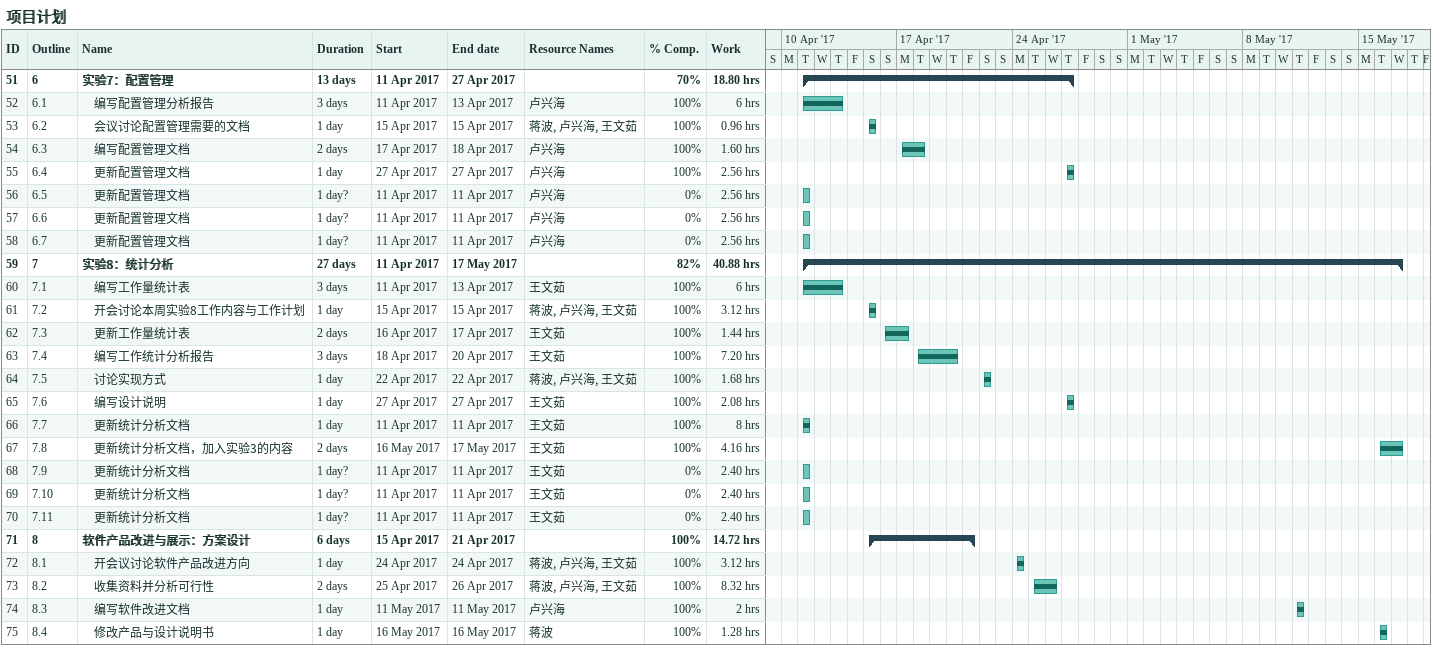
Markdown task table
项目计划

| ID | WBS | Task | Duration | Start | Finish | Resources | % complete | Work (h) |
|---|---|---|---|---|---|---|---|---|
| 51 | 6 | **实验7：配置管理** | 13d | 2017-04-11 | 2017-04-27 |  | 70 | 18.80 |
| 52 | 6.1 | 编写配置管理分析报告 | 3d | 2017-04-11 | 2017-04-13 | 卢兴海 | 100 | 6 |
| 53 | 6.2 | 会议讨论配置管理需要的文档 | 1d | 2017-04-15 | 2017-04-15 | 蒋波, 卢兴海, 王文茹 | 100 | 0.96 |
| 54 | 6.3 | 编写配置管理文档 | 2d | 2017-04-17 | 2017-04-18 | 卢兴海 | 100 | 1.60 |
| 55 | 6.4 | 更新配置管理文档 | 1d | 2017-04-27 | 2017-04-27 | 卢兴海 | 100 | 2.56 |
| 56 | 6.5 | 更新配置管理文档 | 1d? | 2017-04-11 | 2017-04-11 | 卢兴海 | 0 | 2.56 |
| 57 | 6.6 | 更新配置管理文档 | 1d? | 2017-04-11 | 2017-04-11 | 卢兴海 | 0 | 2.56 |
| 58 | 6.7 | 更新配置管理文档 | 1d? | 2017-04-11 | 2017-04-11 | 卢兴海 | 0 | 2.56 |
| 59 | 7 | **实验8：统计分析** | 27d | 2017-04-11 | 2017-05-17 |  | 82 | 40.88 |
| 60 | 7.1 | 编写工作量统计表 | 3d | 2017-04-11 | 2017-04-13 | 王文茹 | 100 | 6 |
| 61 | 7.2 | 开会讨论本周实验8工作内容与工作计划 | 1d | 2017-04-15 | 2017-04-15 | 蒋波, 卢兴海, 王文茹 | 100 | 3.12 |
| 62 | 7.3 | 更新工作量统计表 | 2d | 2017-04-16 | 2017-04-17 | 王文茹 | 100 | 1.44 |
| 63 | 7.4 | 编写工作统计分析报告 | 3d | 2017-04-18 | 2017-04-20 | 王文茹 | 100 | 7.20 |
| 64 | 7.5 | 讨论实现方式 | 1d | 2017-04-22 | 2017-04-22 | 蒋波, 卢兴海, 王文茹 | 100 | 1.68 |
| 65 | 7.6 | 编写设计说明 | 1d | 2017-04-27 | 2017-04-27 | 王文茹 | 100 | 2.08 |
| 66 | 7.7 | 更新统计分析文档 | 1d | 2017-04-11 | 2017-04-11 | 王文茹 | 100 | 8 |
| 67 | 7.8 | 更新统计分析文档，加入实验3的内容 | 2d | 2017-05-16 | 2017-05-17 | 王文茹 | 100 | 4.16 |
| 68 | 7.9 | 更新统计分析文档 | 1d? | 2017-04-11 | 2017-04-11 | 王文茹 | 0 | 2.40 |
| 69 | 7.10 | 更新统计分析文档 | 1d? | 2017-04-11 | 2017-04-11 | 王文茹 | 0 | 2.40 |
| 70 | 7.11 | 更新统计分析文档 | 1d? | 2017-04-11 | 2017-04-11 | 王文茹 | 0 | 2.40 |
| 71 | 8 | **软件产品改进与展示：方案设计** | 6d | 2017-04-15 | 2017-04-21 |  | 100 | 14.72 |
| 72 | 8.1 | 开会议讨论软件产品改进方向 | 1d | 2017-04-24 | 2017-04-24 | 蒋波, 卢兴海, 王文茹 | 100 | 3.12 |
| 73 | 8.2 | 收集资料并分析可行性 | 2d | 2017-04-25 | 2017-04-26 | 蒋波, 卢兴海, 王文茹 | 100 | 8.32 |
| 74 | 8.3 | 编写软件改进文档 | 1d | 2017-05-11 | 2017-05-11 | 卢兴海 | 100 | 2 |
| 75 | 8.4 | 修改产品与设计说明书 | 1d | 2017-05-16 | 2017-05-16 | 蒋波 | 100 | 1.28 |
